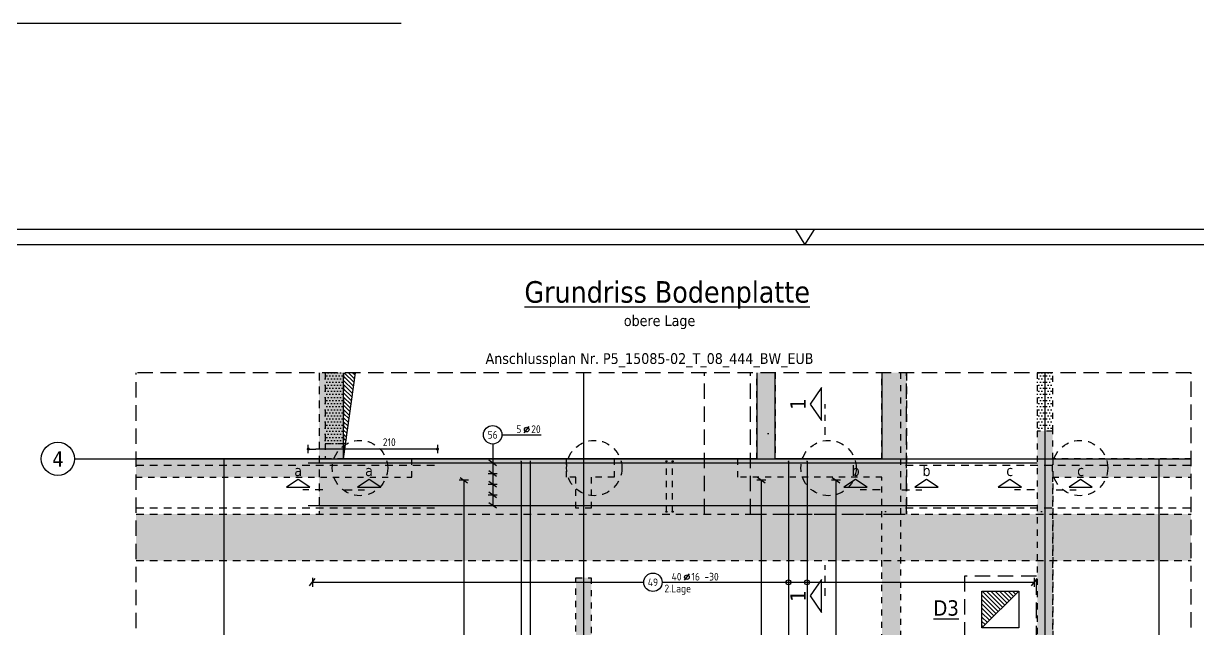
# Model space of a CAD drawing. Extents: x -101 to 101, y -52 to 90.
# Drawn here: x 21.77 to 40.86, y 35.56 to 45.4 of the extents above; entities that cross this region are included whole.
import ezdxf
from ezdxf.enums import TextEntityAlignment as Align

# ---------------------------------------------------------------- set-up
doc = ezdxf.new("R2010")
doc.units = 0
doc.header["$LTSCALE"] = 0.5
for name, pattern in [('AUSGEZOGEN', [1000.01, 1000, 0.01]), ('DASHDOTSMALL', [1.05, 0.5, -0.25, 0.05, -0.25]), ('DASHED', [0.75, 0.5, -0.25]), ('DOT', [0.175, 0.05, -0.125]), ('HIDDEN', [0.375, 0.25, -0.125]), ('HIDDEN2', [0.187, 0.125, -0.062]), ('PUNKT', [0.175, 0.05, -0.125]), ('STRICHLINIE', [0.75, 0.5, -0.25]), ('STRICHPUNKT2', [0.55, 0.25, -0.125, 0.05, -0.125]), ('VERDECKT', [0.375, 0.25, -0.125]), ('VERDECKTX2', [0.75, 0.5, -0.25])]:
    doc.linetypes.add(name, pattern=pattern)
for name, color, linetype in [('2.UG', 7, 'Continuous'), ('ACHSEN', 7, 'Continuous'), ('AFU', 7, 'Continuous'), ('BETON', 7, 'Continuous'), ('Brüstung 2.UG', 7, 'Continuous'), ('DETAIL', 7, 'Continuous'), ('DRUEBER', 7, 'Continuous'), ('grau_dunkel', 7, 'Continuous'), ('grau_hell', 7, 'Continuous'), ('grau_mittel', 7, 'Continuous'), ('Gründungspfähle', 7, 'Continuous'), ('HILFE', 7, 'Continuous'), ('MASSE', 7, 'Continuous'), ('RAHMEN', 7, 'Continuous'), ('RND', 7, 'Continuous'), ('SCHNITTE', 7, 'Continuous'), ('SCHRAFF', 7, 'Continuous'), ('SFP_Achsen', 7, 'Continuous'), ('TEXT', 7, 'Continuous'), ('VERDECKT', 7, 'Continuous'), ('Versprung oberseitig', 7, 'Continuous')]:
    doc.layers.add(name, color=color, linetype=linetype)
doc.styles.add('helv', font='tahoma.ttf')
doc.styles.add('txt', font='isocp.shx')
doc.linetypes.add('AFU_50K', pattern='A,0.15,["/",Standard,S=0.2,R=0,X=-0.01,Y=-0.1],0.07,["/",Standard,S=0.2,R=0,X=-0.01,Y=-0.1],0.15', length=0.37)
doc.linetypes.add('AFU_50L', pattern='A,0.75,["/",Standard,S=0.2,R=0,X=-0.01,Y=-0.1],0.07,["/",Standard,S=0.2,R=0,X=-0.01,Y=-0.1],0.75', length=1.57)
doc.dimstyles.new('DOT_I', dxfattribs={"dimscale": 0.5, "dimtxt": 0.25, "dimasz": 0.25, "dimexe": 0.1, "dimexo": 0.3, "dimgap": 0.1, "dimtad": 1, "dimdec": 3, "dimzin": 3, "dimtxsty": 'txt', "dimblk": 'DOT', "dimblk1": 'DOT', "dimblk2": 'DOT', "dimsah": 1, "dimcen": 0.1, "dimse1": 1, "dimse2": 1, "dimazin": 0, "dimtfac": 1, "dimtdec": 4, "dimtix": 1, "dimtmove": 2, "dimatfit": 3, "dimfxl": 0, "dimtvp": 1, "dimtolj": 1, "dimtzin": 0, "dimarcsym": 0})
pattern_1 = [(0, (-68.548393, 509.1699), (0.025, 0.05), [0, -0.05])]

# ---------------------------------------------------------------- blocks, each defined once
blk = doc.blocks.new('lei_gre')
at = {"layer": 'RND', "color": 7, "linetype": 'Continuous'}
for p, q in [((-0.09, -0.12), (0.09, 0.12)), ((0, 0.15), (0, -0.15))]:
    blk.add_line(p, q, dxfattribs=at)
blk = doc.blocks.new('RND_LEI')
at = {"layer": 'RND', "color": 7, "linetype": 'Continuous'}
blk.add_line((1.022, 0.066), (1.19, 0.27), dxfattribs=at)
for centre, radius in [((0, 0), 0.3), ((1.106, 0.168), 0.075)]:
    blk.add_circle(centre, radius, dxfattribs=at)
at = {"layer": 'RND', "color": 7, "linetype": 'Continuous', "style": 'txt'}
blk.add_attdef('POSL', text='', height=0.25, dxfattribs=at).set_placement((0, 0), align=Align.MIDDLE)
blk.add_attdef('ANZ', text='', height=0.25, dxfattribs=at).set_placement((0.931, 0.057), align=Align.RIGHT)
for tag, p in [('DUM', (1.253, 0.057)), ('ABSTD', (1.674, 0.057)), ('POSTXT', (0.374, -0.327))]:
    blk.add_attdef(tag, p, '', height=0.25, dxfattribs=at)
blk = doc.blocks.new('DOT')
at = {"layer": 'MASSE', "color": 7, "linetype": 'Continuous'}
for p, q in [((0, 0), (-1, 0)), ((0, 0.54), (0, -0.54))]:
    blk.add_line(p, q, dxfattribs=at)
at = {"layer": 'MASSE', "color": 7, "linetype": 'Continuous', "const_width": 0.2}
blk.add_lwpolyline([(-0.1, 0, 1), (0.1, 0, 1)], format="xyb", close=True, dxfattribs=at)
blk = doc.blocks.new('*D100')
at = {"layer": 'Defpoints', "color": 0, "linetype": 'AUSGEZOGEN', "transparency": 16777216}
for p in [(26.401, 38.48), (26.401, 38.48), (28.501, 38.48)]:
    blk.add_point(p, dxfattribs=at)
at = {"layer": 'MASSE', "color": 0, "linetype": 'AUSGEZOGEN', "lineweight": -2, "transparency": 16777216}
blk.add_line((28.376, 38.48), (26.526, 38.48), dxfattribs=at)
at = {"layer": 'MASSE', "color": 0, "linetype": 'AUSGEZOGEN', "lineweight": -2, "transparency": 16777216, "xscale": 0.125, "yscale": 0.125, "zscale": 0.125, "rotation": 180}
blk.add_blockref('DOT', (26.401, 38.48), dxfattribs=at)
at = {"layer": 'MASSE', "color": 0, "linetype": 'AUSGEZOGEN', "lineweight": -2, "transparency": 16777216, "xscale": 0.125, "yscale": 0.125, "zscale": 0.125}
blk.add_blockref('DOT', (28.501, 38.48), dxfattribs=at)
at = {"layer": 'MASSE', "color": 0, "linetype": 'AUSGEZOGEN', "transparency": 16777216, "insert": (27.717, 38.592), "char_height": 0.125, "attachment_point": 5, "style": 'txt'}
blk.add_mtext('\\A1;210', dxfattribs=at)
blk = doc.blocks.new('SCHN-1')
at = {"layer": 'SCHNITTE', "color": 5, "linetype": 'Continuous'}
blk.add_lwpolyline([(0.54, 0.125), (0, 0.485), (-0.54, 0.125)], close=True, dxfattribs=at)
at = {"layer": 'SCHNITTE', "color": 6, "linetype": 'Continuous', "style": 'helv'}
blk.add_attdef('SCHN-1', text='', height=0.5, dxfattribs=at).set_placement((0, 0.635), align=Align.CENTER)
blk = doc.blocks.new('A0-19-0')
at = {"layer": 'RAHMEN'}
blk.add_line((137.9, 84.1), (0, 84.1), dxfattribs=at)
at = {"layer": 'RAHMEN', "color": 7, "linetype": 'Continuous'}
for p, q in [((68.64, 84.1), (68.95, 83.6)), ((68.95, 83.6), (69.26, 84.1))]:
    blk.add_line(p, q, dxfattribs=at)
at = {"layer": 'RAHMEN', "color": 5}
blk.add_line((137.4, 83.6), (2, 83.6), dxfattribs=at)
blk = doc.blocks.new('SCHN-2')
at = {"layer": 'SCHNITTE', "color": 6, "linetype": 'Continuous'}
blk.add_lwpolyline([(0.378, 0.088), (0, 0.34), (-0.378, 0.088)], close=True, dxfattribs=at)
at = {"layer": 'SCHNITTE', "color": 1, "linetype": 'DASHDOTSMALL', "style": 'helv'}
blk.add_attdef('SCHN-2', text='', height=0.35, dxfattribs=at).set_placement((0, 0.45), align=Align.CENTER)

msp = doc.modelspace()

# ---------------------------------------------------------------- hatches: boundary and pattern name
at = {"layer": '2.UG', "linetype": 'AUSGEZOGEN'}
h = msp.add_hatch(dxfattribs=at)
h.set_pattern_fill('DOTS', scale=0.8, double=1)
h.set_pattern_definition([(0, (73.88, 57.7828), (0.635, 1.27), [0, -1.27])])
h.paths.add_polyline_path([(28.0859, 38.321), (26.9759, 38.321), (26.9759, 38.566), (26.6759, 38.566), (26.6759, 38.321), (23.9009, 38.321), (23.9009, 38.021), (28.0859, 38.021)], flags=17)
h.paths.add_polyline_path([(31.3709, 38.321), (30.5959, 38.321), (30.5959, 38.021), (30.7509, 38.021), (30.7509, 37.521), (31.0009, 37.521), (31.0009, 38.021), (31.3709, 38.021)], flags=17)
h.paths.add_polyline_path([(36.0259, 39.721), (35.7259, 39.721), (35.7259, 38.321), (33.9909, 38.321), (33.9909, 39.721), (33.6909, 39.721), (33.6909, 38.321), (33.3809, 38.321), (33.3809, 38.021), (35.7259, 38.021), (35.7259, 26.571), (31.0009, 26.571), (31.0009, 30.776), (30.7509, 30.776), (30.7509, 26.571), (23.9009, 26.571), (23.9009, 26.321), (36.0259, 26.321)])
h.paths.add_polyline_path([(31.0009, 36.386), (30.7509, 36.386), (30.7509, 31.911), (31.0009, 31.911)], flags=17)
h.paths.add_polyline_path([(27.8009, 30.696), (27.5009, 30.696), (27.5009, 30.196), (27.8009, 30.196)], flags=17)
h.paths.add_polyline_path([(24.5759, 30.696), (24.2759, 30.696), (24.2759, 30.196), (24.5759, 30.196)], flags=17)
h.paths.add_polyline_path([(39.6859, 30.946), (38.5009, 30.946), (38.5009, 38.021), (40.7509, 38.021), (40.7509, 38.321), (38.5009, 38.321), (38.5009, 38.771), (38.2509, 38.771), (38.2509, 30.226), (38.5009, 30.226), (38.5009, 30.696), (39.6859, 30.696)])
h.paths.add_polyline_path([(40.7509, 28.446), (38.5009, 28.446), (38.5009, 28.601), (38.2509, 28.601), (38.2509, 25.701), (38.5009, 25.701), (38.5009, 28.196), (40.5759, 28.196), (40.5759, 24.071), (38.5009, 24.071), (38.5009, 24.691), (38.2509, 24.691), (38.2509, 24.071), (28.2459, 24.071), (28.2459, 23.821), (38.8759, 23.821), (38.8759, 17.371), (26.0009, 17.371), (26.0009, 23.821), (26.2359, 23.821), (26.2359, 24.071), (25.6159, 24.071), (25.6159, 23.821), (25.7509, 23.821), (25.7509, 17.371), (23.9009, 17.371), (23.9009, 17.071), (40.7509, 17.071), (40.7509, 17.371), (39.1259, 17.371), (39.1259, 23.821), (40.7509, 23.821)])
at = {"layer": 'Brüstung 2.UG', "linetype": 'DOT'}
h = msp.add_hatch(dxfattribs=at)
h.set_pattern_fill('DOTS', color=102, scale=0.8, double=1)
h.set_pattern_definition(pattern_1)
h.paths.add_polyline_path([(26.9759, 39.721), (26.6759, 39.721), (26.6759, 38.566), (26.9759, 38.566)])
h = msp.add_hatch(dxfattribs=at)
h.set_pattern_fill('DOTS', color=102, scale=0.8, double=1)
h.set_pattern_definition(pattern_1)
h.paths.add_polyline_path([(38.5009, 39.721), (38.2509, 39.721), (38.2509, 38.771), (38.5009, 38.771)])
at = {"layer": 'grau_dunkel'}
h = msp.add_hatch(color=21, dxfattribs=at)
h.paths.add_polyline_path([(33.9896, 38.321), (33.6896, 38.321), (33.5896, 38.321), (33.5896, 37.421), (36.1259, 37.421), (36.1259, 38.321), (35.7259, 38.321)])
h.paths.add_polyline_path([(33.5896, 37.421), (33.5896, 38.321), (26.9759, 38.321), (26.5759, 38.321), (26.5759, 37.421)])
h.paths.add_polyline_path([(26.9759, 39.721), (26.5759, 39.721), (26.5759, 38.321), (26.9759, 38.321)])
h.paths.add_polyline_path([(36.1259, 39.721), (35.7259, 39.721), (35.7259, 38.321), (36.1259, 38.321)])
at = {"layer": 'grau_dunkel', "linetype": 'AUSGEZOGEN'}
h = msp.add_hatch(dxfattribs=at)
h.set_pattern_fill('ANSI31', color=21, scale=0.015, angle=90, style=0, double=1)
h.set_pattern_definition([(135, (-104.069485, 29.471395), (-0.03367596, -0.03367596), [])])
h.paths.add_polyline_path([(27.1664, 39.721), (26.9759, 39.721), (26.9759, 38.321)])
h = msp.add_hatch(dxfattribs=at)
h.set_pattern_fill('ANSI31', color=171, scale=0.4, angle=90, style=0, double=1)
h.set_pattern_definition([(135, (-45.509007, 578.227554), (-0.035355339, -0.035355339), [])])
h.paths.add_polyline_path([(37.9509, 36.171), (37.3509, 36.171), (37.3509, 35.571)])
at = {"layer": 'grau_hell'}
msp.add_hatch(color=9, dxfattribs=at).paths.add_polyline_path([(40.7509, 36.666), (40.7509, 37.421), (23.6009, 37.421), (23.6009, 36.666)])
at = {"layer": 'grau_mittel'}
msp.add_hatch(color=61, dxfattribs=at).paths.add_polyline_path([(33.9909, 39.721), (33.6909, 39.721), (33.6909, 38.321), (33.9909, 38.321)])
at = {"layer": 'SCHRAFF', "linetype": 'AUSGEZOGEN'}
h = msp.add_hatch(dxfattribs=at)
h.set_pattern_fill('DOTS', scale=0.05, double=1)
h.set_pattern_definition([(0, (73.88, 57.78282), (0.0396875, 0.079375), [0, -0.079375])])
h.paths.add_polyline_path([(26.4009, 38.321), (23.6009, 38.321), (23.6009, 38.021), (26.4009, 38.021)])
h.paths.add_polyline_path([(28.0859, 38.321), (26.9759, 38.321), (26.9759, 38.566), (26.6759, 38.566), (26.6759, 38.321), (26.4009, 38.321), (26.4009, 38.021), (28.0859, 38.021)], flags=17)
h.paths.add_polyline_path([(31.3709, 38.321), (30.5959, 38.321), (30.5959, 38.021), (30.7509, 38.021), (30.7509, 37.521), (31.0009, 37.521), (31.0009, 38.021), (31.3709, 38.021)], flags=17)
h.paths.add_polyline_path([(36.0259, 39.721), (35.7259, 39.721), (35.7259, 38.321), (33.9909, 38.321), (33.9909, 39.721), (33.6909, 39.721), (33.6909, 38.321), (33.3809, 38.321), (33.3809, 38.021), (35.7259, 38.021), (35.7259, 26.571), (31.0009, 26.571), (31.0009, 30.776), (30.7509, 30.776), (30.7509, 26.571), (26.4009, 26.571), (26.4009, 26.321), (36.0259, 26.321)])
h.paths.add_polyline_path([(40.7509, 38.321), (38.5009, 38.321), (38.5009, 38.771), (38.2509, 38.771), (38.2509, 30.226), (38.5009, 30.226), (38.5009, 30.696), (39.6859, 30.696), (39.6859, 30.946), (38.5009, 30.946), (38.5009, 38.021), (40.7509, 38.021)])
h.paths.add_polyline_path([(31.0009, 36.386), (30.7509, 36.386), (30.7509, 31.911), (31.0009, 31.911)], flags=17)
h.paths.add_polyline_path([(27.8009, 30.696), (27.5009, 30.696), (27.5009, 30.196), (27.8009, 30.196)], flags=17)
h.paths.add_polyline_path([(24.5759, 30.696), (24.2759, 30.696), (24.2759, 30.196), (24.5759, 30.196)])
h.paths.add_polyline_path([(26.4009, 26.571), (23.6009, 26.571), (23.6009, 26.321), (26.4009, 26.321)])
h.paths.add_polyline_path([(40.7509, 28.446), (38.5009, 28.446), (38.5009, 28.601), (38.2509, 28.601), (38.2509, 25.701), (38.5009, 25.701), (38.5009, 28.196), (40.5759, 28.196), (40.5759, 24.071), (38.5009, 24.071), (38.5009, 24.691), (38.2509, 24.691), (38.2509, 23.821), (38.8759, 23.821), (38.8759, 17.371), (38.2509, 17.371), (38.2509, 17.071), (40.7509, 17.071), (40.7509, 17.371), (39.1259, 17.371), (39.1259, 23.821), (40.7509, 23.821)])
h.paths.add_polyline_path([(38.2509, 24.071), (28.2459, 24.071), (28.2459, 23.821), (38.2509, 23.821)])
h.paths.add_polyline_path([(26.2359, 24.071), (25.6159, 24.071), (25.6159, 23.821), (25.7509, 23.821), (25.7509, 17.371), (23.6009, 17.371), (23.6009, 17.071), (26.4009, 17.071), (26.4009, 17.371), (26.0009, 17.371), (26.0009, 23.821), (26.2359, 23.821)])
h.paths.add_polyline_path([(38.2509, 17.371), (26.4009, 17.371), (26.4009, 17.071), (38.2509, 17.071)])

# ---------------------------------------------------------------- linework, layer by layer
at = {"layer": 'ACHSEN', "color": 140, "linetype": 'AUSGEZOGEN'}
for p, q in [((30.8759, 39.721), (30.8759, 13.791)), ((38.3759, 39.721), (38.3759, 14.5686)), ((22.6009, 38.321), (40.7509, 38.321))]:
    msp.add_line(p, q, dxfattribs=at)
at = {"layer": 'AFU', "color": 8, "linetype": 'AFU_50L'}
for p, q in [((25.0259, 38.321), (25.0259, 16.691)), ((40.2259, 38.321), (40.2259, 16.691))]:
    msp.add_line(p, q, dxfattribs=at)
at = {"layer": 'AFU', "color": 8, "linetype": 'AFU_50K'}
msp.add_line((33.6909, 38.321), (33.9909, 38.321), dxfattribs=at)
at = {"layer": 'BETON', "color": 6, "linetype": 'AUSGEZOGEN'}
for p, q in [((27.9124, 45.4012), (19.4874, 45.4012)), ((33.6909, 39.721), (33.6909, 38.321)), ((33.9909, 38.321), (33.9909, 39.721))]:
    msp.add_line(p, q, dxfattribs=at)
for points in [[(33.6909, 38.321), (26.9759, 38.321), (26.9759, 39.721)], [(35.7259, 39.721), (35.7259, 38.321), (33.9909, 38.321)]]:
    msp.add_lwpolyline(points, dxfattribs=at)
msp.add_lwpolyline([(37.3509, 36.171), (37.9509, 36.171), (37.9509, 35.571), (37.3509, 35.571)], close=True, dxfattribs=at)
at = {"layer": 'Brüstung 2.UG', "color": 102, "linetype": 'DOT'}
for p, q in [((26.6759, 39.721), (26.6759, 38.566)), ((26.9759, 39.721), (26.9759, 38.566)), ((38.2509, 39.721), (38.2509, 38.771)), ((38.5009, 38.771), (38.5009, 39.721))]:
    msp.add_line(p, q, dxfattribs=at)
at = {"layer": 'DETAIL', "color": 102, "linetype": 'STRICHLINIE'}
msp.add_lwpolyline([(37.0699, 35.3568), (38.2364, 35.3568), (38.2364, 36.4152), (37.0699, 36.4152)], close=True, dxfattribs=at)
at = {"layer": 'DRUEBER', "color": 7, "linetype": 'PUNKT', "lineweight": -2}
for points in [[(36.0259, 39.721), (36.0259, 26.321), (23.6009, 26.321)], [(23.6009, 26.571), (30.7509, 26.571), (30.7509, 30.776), (31.0009, 30.776), (31.0009, 26.571), (35.7259, 26.571), (35.7259, 38.021), (33.3809, 38.021), (33.3809, 38.321), (33.6909, 38.321), (33.6909, 39.721)], [(33.9909, 39.721), (33.9909, 38.321), (35.7259, 38.321), (35.7259, 39.721)], [(40.7509, 38.321), (38.5009, 38.321), (38.5009, 38.771), (38.2509, 38.771), (38.2509, 30.226), (38.5009, 30.226), (38.5009, 30.696), (39.6859, 30.696), (39.6859, 30.946), (38.5009, 30.946), (38.5009, 38.021), (40.7509, 38.021)], [(23.6009, 38.021), (28.0859, 38.021), (28.0859, 38.321), (26.9759, 38.321), (26.9759, 38.566), (26.6759, 38.566), (26.6759, 38.321), (23.6009, 38.321)], [(30.5959, 38.321), (31.3709, 38.321), (31.3709, 38.021), (31.0009, 38.021), (31.0009, 37.521), (30.7509, 37.521), (30.7509, 38.021), (30.5959, 38.021), (30.5959, 38.321)]]:
    msp.add_lwpolyline(points, dxfattribs=at)
msp.add_lwpolyline([(30.7509, 36.386), (31.0009, 36.386), (31.0009, 31.911), (30.7509, 31.911)], close=True, dxfattribs=at)
at = {"layer": 'grau_dunkel', "color": 21, "linetype": 'AUSGEZOGEN'}
msp.add_line((26.9759, 38.321), (27.1664, 39.721), dxfattribs=at)
at = {"layer": 'grau_dunkel', "color": 171, "linetype": 'AUSGEZOGEN'}
msp.add_line((37.9509, 36.171), (37.3509, 35.571), dxfattribs=at)
at = {"layer": 'Gründungspfähle', "color": 171, "linetype": 'VERDECKT'}
for centre in [(27.2418, 38.171), (31.0498, 38.171), (34.8577, 38.171), (38.9471, 38.171)]:
    msp.add_circle(centre, 0.45, dxfattribs=at)
at = {"layer": 'HILFE', "color": 102, "linetype": 'DASHED'}
for p, q in [((40.7509, 39.721), (23.6009, 39.721)), ((23.6009, 15.691), (23.6009, 39.721)), ((40.7509, 15.7031), (40.7509, 39.721))]:
    msp.add_line(p, q, dxfattribs=at)
at = {"layer": 'RND', "color": 102, "linetype": 'AUSGEZOGEN'}
msp.add_line((29.3983, 38.562), (29.3983, 37.561), dxfattribs=at)
at = {"layer": 'RND', "color": 7, "linetype": 'AUSGEZOGEN'}
for p, q in [((29.5483, 38.712), (30.1883, 38.712)), ((28.9276, 37.9742), (28.9276, 28.2077)), ((33.765, 37.9752), (33.765, 28.2074)), ((34.9788, 37.9742), (34.9788, 28.2077)), ((26.468, 36.313), (31.8528, 36.313)), ((32.1528, 36.313), (38.2024, 36.313))]:
    msp.add_line(p, q, dxfattribs=at)
at = {"layer": 'RND', "color": 1, "linetype": 'HIDDEN'}
for points in [[(23.6009, 38.2154), (28.5009, 38.2154)], [(36.1109, 38.2154), (40.7509, 38.2154)], [(23.6009, 37.5229), (28.5009, 37.5229)], [(36.1109, 37.5229), (40.7509, 37.5229)]]:
    msp.add_lwpolyline(points, dxfattribs=at)
at = {"layer": 'RND', "color": 1, "linetype": 'AUSGEZOGEN'}
for points in [[(26.4009, 38.2536), (38.2509, 38.2536)], [(29.8596, 38.281), (29.8596, 30.631)], [(30.0096, 38.281), (30.0096, 30.631)], [(34.2079, 38.281), (34.2079, 33.781)], [(34.5079, 38.281), (34.5079, 33.781)], [(26.4009, 37.561), (38.2509, 37.561)]]:
    msp.add_lwpolyline(points, dxfattribs=at)
at = {"layer": 'RND', "color": 7, "linetype": 'AUSGEZOGEN', "const_width": 0.0125}
for points in [[(29.8534, 38.281, 1), (29.8659, 38.281, 1)], [(30.0034, 38.281, 1), (30.0159, 38.281, 1)], [(34.2016, 38.281, 1), (34.2141, 38.281, 1)], [(34.5016, 38.281, 1), (34.5141, 38.281, 1)]]:
    msp.add_lwpolyline(points, format="xyb", close=True, dxfattribs=at)
at = {"layer": 'RND', "color": 1, "linetype": 'HIDDEN2'}
for points in [[(32.2235, 37.461), (32.2235, 38.281)], [(32.3235, 37.461), (32.3235, 38.281)]]:
    msp.add_lwpolyline(points, dxfattribs=at)
at = {"layer": 'RND', "color": 7, "linetype": 'AUSGEZOGEN'}
for centre, radius in [((32.2235, 38.281), 0.01), ((32.3235, 38.281), 0.01), ((32.2235, 37.461), 0.01), ((32.3235, 37.461), 0.01), ((34.2079, 36.313), 0.04), ((34.5079, 36.313), 0.04)]:
    msp.add_circle(centre, radius, dxfattribs=at)
at = {"layer": 'SCHNITTE', "color": 5, "linetype": 'STRICHPUNKT2'}
for p, q in [((34.8041, 38.7119), (34.8041, 39.2119)), ((34.8041, 36.0909), (34.8041, 36.5909))]:
    msp.add_line(p, q, dxfattribs=at)
at = {"layer": 'SCHNITTE', "color": 6, "linetype": 'STRICHPUNKT2'}
for p, q in [((26.6372, 37.8156), (26.2372, 37.8156)), ((26.989, 37.8156), (27.389, 37.8156)), ((35.6978, 37.8156), (35.2978, 37.8156)), ((36.0497, 37.8156), (36.4497, 37.8156)), ((38.2037, 37.8156), (37.8037, 37.8156)), ((38.5556, 37.8156), (38.9556, 37.8156))]:
    msp.add_line(p, q, dxfattribs=at)
at = {"layer": 'SFP_Achsen', "color": 7, "linetype": 'AUSGEZOGEN'}
msp.add_circle((22.3304, 38.321), 0.2705, dxfattribs=at)
at = {"layer": 'VERDECKT', "color": 7, "linetype": 'VERDECKT'}
for p, q in [((26.5759, 39.721), (26.5759, 37.421)), ((36.1259, 39.721), (36.1259, 37.421)), ((23.6009, 37.421), (40.7509, 37.421)), ((23.6009, 36.666), (40.7509, 36.666))]:
    msp.add_line(p, q, dxfattribs=at)
at = {"layer": 'VERDECKT', "color": 7, "linetype": 'VERDECKTX2'}
for p, q in [((32.8409, 37.421), (32.8409, 39.721)), ((33.5909, 37.421), (33.5909, 39.721)), ((36.1259, 37.421), (36.1259, 39.721)), ((33.5909, 37.421), (36.1259, 37.421))]:
    msp.add_line(p, q, dxfattribs=at)
at = {"layer": 'Versprung oberseitig', "color": 1, "linetype": 'HIDDEN2'}
for p, q in [((26.9759, 38.321), (23.6009, 38.321)), ((35.7259, 38.321), (40.7509, 38.321)), ((38.5009, 38.321), (38.5009, 30.696))]:
    msp.add_line(p, q, dxfattribs=at)

# ---------------------------------------------------------------- block references
at = {"layer": 'RAHMEN', "color": 7, "linetype": 'AUSGEZOGEN', "xscale": 0.5, "yscale": 0.5, "zscale": 0.5}
msp.add_blockref('A0-19-0', (0, 0), dxfattribs=at)
at = {"layer": 'RND', "color": 7, "linetype": 'AUSGEZOGEN', "xscale": 0.5, "yscale": 0.5, "zscale": 0.5}
for p, values in [((29.3983, 38.712), {'POSL': '56', 'DUM': '20', 'ANZ': '5'}), ((32.0028, 36.313), {'POSL': '49', 'DUM': '16', 'ANZ': '40', 'ABSTD': '-30', 'POSTXT': '2.Lage'})]:
    msp.add_blockref('RND_LEI', p, dxfattribs=at).add_auto_attribs(values)
for p, rotation in [((29.3983, 38.2536), 90), ((28.9276, 37.9742), 270), ((29.3983, 38.0804), 90), ((33.765, 37.9752), 270), ((34.9788, 37.9742), 270), ((29.3983, 37.9073), 90), ((29.3983, 37.7342), 90), ((29.3983, 37.561), 90)]:
    msp.add_blockref('lei_gre', p, dxfattribs=dict(at, rotation=rotation))
for p in [(26.468, 36.313), (38.2024, 36.313)]:
    msp.add_blockref('lei_gre', p, dxfattribs=at)
at = {"layer": 'SCHNITTE', "color": 5, "linetype": 'STRICHPUNKT2', "xscale": 0.5, "yscale": 0.5, "zscale": 0.5, "rotation": 90}
for p in [(34.8041, 39.2119), (34.8041, 36.0909)]:
    msp.add_blockref('SCHN-1', p, dxfattribs=at).add_auto_attribs({'SCHN-1': '1'})
at = {"layer": 'SCHNITTE', "color": 6, "linetype": 'STRICHPUNKT2', "xscale": 0.5, "yscale": 0.5, "zscale": 0.5}
for p, values in [((26.2372, 37.8156), {'SCHN-2': 'a'}), ((27.389, 37.8156), {'SCHN-2': 'a'}), ((35.2978, 37.8156), {'SCHN-2': 'b'}), ((36.4497, 37.8156), {'SCHN-2': 'b'}), ((37.8037, 37.8156), {'SCHN-2': 'c'}), ((38.9556, 37.8156), {'SCHN-2': 'c'})]:
    msp.add_blockref('SCHN-2', p, dxfattribs=at).add_auto_attribs(values)

# ---------------------------------------------------------------- texts
at = {"layer": 'SFP_Achsen', "color": 6, "linetype": 'AUSGEZOGEN', "style": 'helv'}
msp.add_text('4', height=0.25, dxfattribs=at).set_placement((22.2398, 38.1948))
at = {"layer": 'TEXT', "color": 5, "linetype": 'AUSGEZOGEN', "style": 'helv'}
msp.add_text('%%UGrundriss Bodenplatte', height=0.35, dxfattribs=at).set_placement((29.9137, 40.8603))
at = {"layer": 'TEXT', "color": 1, "linetype": 'AUSGEZOGEN', "style": 'helv'}
for s, p in [('obere Lage', (31.5298, 40.4804)), ('Anschlussplan Nr. P5_15085-02_T_08_444_BW_EUB', (29.2821, 39.864))]:
    msp.add_text(s, height=0.175, dxfattribs=at).set_placement(p)
at = {"layer": 'TEXT', "color": 6, "linetype": 'AUSGEZOGEN', "style": 'helv'}
msp.add_text('%%UD3', height=0.25, dxfattribs=at).set_placement((36.5613, 35.7703))

# ---------------------------------------------------------------- dimensions: what is measured, and where the dimension line sits
at = {"layer": 'MASSE', "color": 7, "linetype": 'AUSGEZOGEN'}
dim = msp.add_linear_dim(base=(26.4009, 38.4799), p1=(28.5009, 38.4799), p2=(26.4009, 38.4799), dimstyle='DOT_I', override={"dimdec": 0, "dimlfac": 100}, dxfattribs=at)
dim.commit()
dim.dimension.update_dxf_attribs({"geometry": '*D100', "text_midpoint": (27.7167, 38.5924), "dimtype": 160})

doc.saveas('drawing.dxf')
